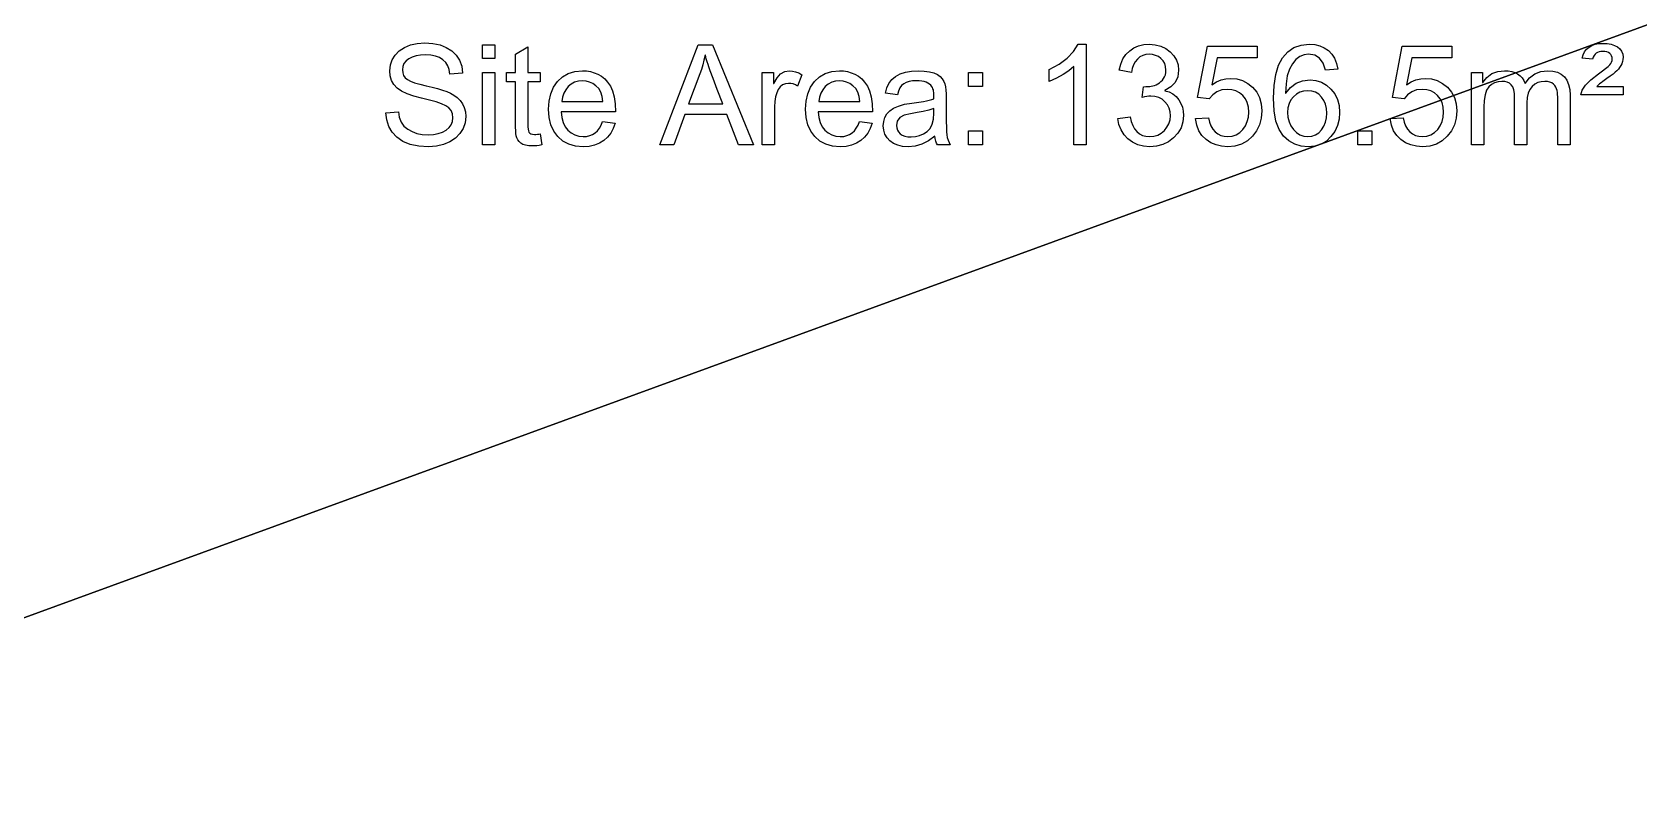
# Model space of a CAD drawing. Header units: metres. Extents: x -522 to 329, y -382 to 480.
# Drawn here: x -31.73 to 0.31, y -34.78 to -19.75 of the extents above; entities that cross this region are included whole.
import ezdxf

# ---------------------------------------------------------------- set-up
doc = ezdxf.new("R2010")
doc.units = ezdxf.units.M
doc.layers.add('METRICS', color=7, linetype='Continuous')
doc.layers.add('NEIGHBOR_PLOTS', color=8, linetype='Continuous')

msp = doc.modelspace()

# ---------------------------------------------------------------- linework, layer by layer
at = {"layer": 'METRICS'}
for points in [[(-23.398, -20.587), (-23.413, -20.497), (-23.441, -20.419), (-23.482, -20.353), (-23.536, -20.299), (-23.603, -20.257), (-23.684, -20.227), (-23.777, -20.209), (-23.884, -20.203), (-23.982, -20.208), (-24.07, -20.222), (-24.148, -20.246), (-24.217, -20.28), (-24.273, -20.322), (-24.313, -20.373), (-24.337, -20.433), (-24.345, -20.502), (-24.339, -20.563), (-24.32, -20.615), (-24.29, -20.659), (-24.246, -20.695), (-24.185, -20.727), (-24.102, -20.758), (-23.996, -20.79), (-23.868, -20.821), (-23.749, -20.849), (-23.642, -20.877), (-23.547, -20.905), (-23.462, -20.933), (-23.387, -20.966), (-23.317, -21.006), (-23.252, -21.055), (-23.194, -21.111), (-23.145, -21.177), (-23.11, -21.253), (-23.089, -21.339), (-23.082, -21.435), (-23.095, -21.559), (-23.133, -21.671), (-23.197, -21.773), (-23.287, -21.864), (-23.398, -21.938), (-23.524, -21.991), (-23.665, -22.023), (-23.823, -22.034), (-24.02, -22.022), (-24.191, -21.987), (-24.336, -21.928), (-24.454, -21.846), (-24.546, -21.745), (-24.614, -21.63), (-24.657, -21.501), (-24.675, -21.357), (-24.424, -21.336), (-24.406, -21.448), (-24.369, -21.543), (-24.313, -21.622), (-24.239, -21.686), (-24.15, -21.734), (-24.054, -21.768), (-23.948, -21.788), (-23.834, -21.795), (-23.728, -21.79), (-23.633, -21.773), (-23.548, -21.744), (-23.474, -21.704), (-23.414, -21.654), (-23.371, -21.596), (-23.346, -21.53), (-23.337, -21.456), (-23.346, -21.379), (-23.373, -21.314), (-23.418, -21.26), (-23.48, -21.217), (-23.564, -21.18), (-23.672, -21.142), (-23.804, -21.106), (-23.961, -21.069), (-24.118, -21.029), (-24.252, -20.981), (-24.361, -20.926), (-24.447, -20.864), (-24.513, -20.792), (-24.559, -20.711), (-24.587, -20.621), (-24.596, -20.52), (-24.584, -20.405), (-24.549, -20.3), (-24.49, -20.206), (-24.408, -20.123), (-24.305, -20.054), (-24.186, -20.005), (-24.049, -19.976), (-23.895, -19.966), (-23.737, -19.976), (-23.595, -20.005), (-23.469, -20.054), (-23.359, -20.122), (-23.27, -20.208), (-23.204, -20.311), (-23.163, -20.43), (-23.145, -20.566), (-23.398, -20.587)], [(-22.505, -20.278), (-22.75, -20.278), (-22.75, -20), (-22.505, -20), (-22.505, -20.278)], [(-21.565, -21.997), (-21.617, -22.007), (-21.665, -22.014), (-21.709, -22.018), (-21.749, -22.019), (-21.824, -22.016), (-21.888, -22.005), (-21.941, -21.987), (-21.984, -21.962), (-22.017, -21.932), (-22.043, -21.898), (-22.062, -21.86), (-22.074, -21.819), (-22.081, -21.771), (-22.086, -21.714), (-22.089, -21.649), (-22.09, -21.576), (-22.09, -20.742), (-22.269, -20.742), (-22.269, -20.553), (-22.09, -20.553), (-22.09, -20.192), (-21.844, -20.044), (-21.844, -20.553), (-21.599, -20.553), (-21.599, -20.742), (-21.844, -20.742), (-21.844, -21.589), (-21.843, -21.64), (-21.839, -21.683), (-21.832, -21.717), (-21.822, -21.744), (-21.806, -21.764), (-21.782, -21.778), (-21.749, -21.787), (-21.708, -21.79), (-21.681, -21.789), (-21.654, -21.787), (-21.627, -21.784), (-21.599, -21.779), (-21.565, -21.997)], [(-17.344, -22), (-17.643, -22), (-17.877, -21.392), (-18.712, -21.392), (-18.933, -22), (-19.213, -22), (-18.445, -20), (-18.16, -20), (-17.344, -22)], [(-10.708, -22), (-10.954, -22), (-10.954, -20.435), (-11.053, -20.519), (-11.169, -20.597), (-11.3, -20.667), (-11.446, -20.731), (-11.446, -20.494), (-11.251, -20.386), (-11.089, -20.266), (-10.962, -20.134), (-10.868, -19.99), (-10.708, -19.99), (-10.708, -22)], [(-9.143, -20.918), (-9.056, -20.943), (-8.98, -20.981), (-8.916, -21.032), (-8.863, -21.098), (-8.821, -21.171), (-8.792, -21.248), (-8.774, -21.328), (-8.768, -21.411), (-8.78, -21.541), (-8.818, -21.659), (-8.88, -21.765), (-8.967, -21.859), (-9.071, -21.935), (-9.185, -21.99), (-9.308, -22.023), (-9.442, -22.034), (-9.569, -22.024), (-9.683, -21.996), (-9.787, -21.947), (-9.879, -21.88), (-9.956, -21.797), (-10.015, -21.701), (-10.056, -21.593), (-10.079, -21.472), (-9.834, -21.438), (-9.811, -21.531), (-9.782, -21.611), (-9.744, -21.679), (-9.699, -21.734), (-9.647, -21.777), (-9.586, -21.808), (-9.518, -21.826), (-9.442, -21.832), (-9.359, -21.825), (-9.283, -21.802), (-9.214, -21.764), (-9.151, -21.711), (-9.099, -21.648), (-9.061, -21.577), (-9.039, -21.5), (-9.031, -21.416), (-9.038, -21.336), (-9.058, -21.263), (-9.092, -21.197), (-9.14, -21.138), (-9.198, -21.089), (-9.265, -21.055), (-9.34, -21.034), (-9.423, -21.027), (-9.46, -21.029), (-9.502, -21.034), (-9.547, -21.042), (-9.596, -21.053), (-9.568, -20.838), (-9.521, -20.837), (-9.48, -20.835), (-9.443, -20.832), (-9.412, -20.828), (-9.383, -20.822), (-9.351, -20.812), (-9.318, -20.798), (-9.284, -20.782), (-9.25, -20.761), (-9.219, -20.737), (-9.191, -20.708), (-9.166, -20.676), (-9.146, -20.639), (-9.132, -20.599), (-9.123, -20.554), (-9.12, -20.505), (-9.126, -20.435), (-9.145, -20.373), (-9.176, -20.319), (-9.219, -20.274), (-9.27, -20.238), (-9.326, -20.213), (-9.385, -20.197), (-9.447, -20.192), (-9.518, -20.198), (-9.582, -20.216), (-9.639, -20.245), (-9.69, -20.286), (-9.732, -20.339), (-9.766, -20.401), (-9.791, -20.473), (-9.808, -20.555), (-10.053, -20.51), (-10.022, -20.388), (-9.977, -20.282), (-9.917, -20.193), (-9.842, -20.12), (-9.757, -20.063), (-9.664, -20.023), (-9.562, -19.999), (-9.453, -19.99), (-9.333, -20), (-9.224, -20.028), (-9.125, -20.075), (-9.036, -20.141), (-8.963, -20.221), (-8.911, -20.309), (-8.879, -20.405), (-8.869, -20.51), (-8.886, -20.64), (-8.938, -20.751), (-9.023, -20.841), (-9.143, -20.913), (-9.143, -20.918)], [(-8.206, -20.798), (-8.114, -20.743), (-8.02, -20.704), (-7.924, -20.68), (-7.827, -20.673), (-7.706, -20.684), (-7.593, -20.717), (-7.488, -20.772), (-7.392, -20.849), (-7.31, -20.945), (-7.252, -21.055), (-7.218, -21.181), (-7.206, -21.321), (-7.218, -21.464), (-7.253, -21.596), (-7.312, -21.716), (-7.394, -21.826), (-7.496, -21.917), (-7.612, -21.982), (-7.743, -22.021), (-7.888, -22.034), (-8.009, -22.025), (-8.121, -21.999), (-8.225, -21.955), (-8.321, -21.893), (-8.402, -21.814), (-8.465, -21.718), (-8.507, -21.605), (-8.531, -21.475), (-8.274, -21.456), (-8.254, -21.544), (-8.225, -21.621), (-8.187, -21.686), (-8.141, -21.739), (-8.086, -21.78), (-8.026, -21.809), (-7.96, -21.826), (-7.888, -21.832), (-7.799, -21.823), (-7.719, -21.797), (-7.648, -21.753), (-7.585, -21.691), (-7.535, -21.616), (-7.498, -21.534), (-7.477, -21.443), (-7.469, -21.344), (-7.477, -21.244), (-7.499, -21.156), (-7.536, -21.079), (-7.588, -21.012), (-7.652, -20.959), (-7.724, -20.921), (-7.804, -20.898), (-7.894, -20.891), (-8.005, -20.903), (-8.102, -20.939), (-8.186, -20.999), (-8.256, -21.083), (-8.488, -21.056), (-8.293, -20.027), (-7.302, -20.027), (-7.302, -20.265), (-8.098, -20.265), (-8.206, -20.798)], [(-6.729, -20.969), (-6.635, -20.853), (-6.524, -20.77), (-6.394, -20.72), (-6.247, -20.704), (-6.129, -20.715), (-6.02, -20.749), (-5.92, -20.806), (-5.829, -20.885), (-5.754, -20.982), (-5.701, -21.092), (-5.668, -21.214), (-5.658, -21.349), (-5.668, -21.486), (-5.7, -21.613), (-5.754, -21.729), (-5.829, -21.834), (-5.921, -21.922), (-6.028, -21.984), (-6.149, -22.022), (-6.284, -22.034), (-6.422, -22.021), (-6.55, -21.981), (-6.668, -21.914), (-6.774, -21.821), (-6.863, -21.694), (-6.926, -21.526), (-6.964, -21.316), (-6.977, -21.064), (-6.965, -20.813), (-6.931, -20.596), (-6.874, -20.411), (-6.793, -20.26), (-6.691, -20.142), (-6.569, -20.058), (-6.426, -20.007), (-6.262, -19.99), (-6.154, -19.998), (-6.054, -20.022), (-5.963, -20.061), (-5.881, -20.116), (-5.811, -20.186), (-5.756, -20.272), (-5.716, -20.373), (-5.692, -20.488), (-5.937, -20.51), (-5.983, -20.371), (-6.055, -20.272), (-6.153, -20.212), (-6.276, -20.192), (-6.366, -20.204), (-6.451, -20.239), (-6.528, -20.297), (-6.599, -20.379), (-6.658, -20.486), (-6.7, -20.62), (-6.726, -20.781), (-6.734, -20.969), (-6.729, -20.969)], [(-4.322, -20.798), (-4.23, -20.743), (-4.136, -20.704), (-4.04, -20.68), (-3.943, -20.673), (-3.822, -20.684), (-3.709, -20.717), (-3.604, -20.772), (-3.508, -20.849), (-3.426, -20.945), (-3.368, -21.055), (-3.334, -21.181), (-3.322, -21.321), (-3.334, -21.464), (-3.369, -21.596), (-3.428, -21.716), (-3.51, -21.826), (-3.612, -21.917), (-3.728, -21.982), (-3.859, -22.021), (-4.004, -22.034), (-4.125, -22.025), (-4.237, -21.999), (-4.341, -21.955), (-4.437, -21.893), (-4.518, -21.814), (-4.58, -21.718), (-4.623, -21.605), (-4.647, -21.475), (-4.39, -21.456), (-4.37, -21.544), (-4.341, -21.621), (-4.303, -21.686), (-4.256, -21.739), (-4.202, -21.78), (-4.142, -21.809), (-4.076, -21.826), (-4.004, -21.832), (-3.915, -21.823), (-3.835, -21.797), (-3.764, -21.753), (-3.701, -21.691), (-3.65, -21.616), (-3.614, -21.534), (-3.593, -21.443), (-3.585, -21.344), (-3.593, -21.244), (-3.615, -21.156), (-3.652, -21.079), (-3.704, -21.012), (-3.768, -20.959), (-3.84, -20.921), (-3.92, -20.898), (-4.01, -20.891), (-4.121, -20.903), (-4.218, -20.939), (-4.302, -20.999), (-4.372, -21.083), (-4.604, -21.056), (-4.409, -20.027), (-3.417, -20.027), (-3.417, -20.265), (-4.214, -20.265), (-4.322, -20.798)], [(0, -21), (-0.849, -21), (-0.821, -20.908), (-0.753, -20.807), (-0.645, -20.698), (-0.497, -20.581), (-0.418, -20.522), (-0.354, -20.472), (-0.305, -20.432), (-0.272, -20.402), (-0.25, -20.375), (-0.234, -20.347), (-0.224, -20.318), (-0.221, -20.286), (-0.224, -20.253), (-0.233, -20.223), (-0.249, -20.198), (-0.27, -20.176), (-0.297, -20.159), (-0.329, -20.146), (-0.366, -20.139), (-0.408, -20.136), (-0.447, -20.138), (-0.482, -20.144), (-0.513, -20.154), (-0.54, -20.168), (-0.562, -20.187), (-0.582, -20.214), (-0.6, -20.249), (-0.614, -20.291), (-0.821, -20.27), (-0.8, -20.201), (-0.771, -20.141), (-0.732, -20.09), (-0.684, -20.048), (-0.628, -20.016), (-0.562, -19.993), (-0.488, -19.979), (-0.405, -19.974), (-0.32, -19.978), (-0.243, -19.992), (-0.175, -20.014), (-0.115, -20.044), (-0.067, -20.084), (-0.033, -20.131), (-0.012, -20.187), (-0.005, -20.251), (-0.008, -20.296), (-0.016, -20.338), (-0.03, -20.379), (-0.049, -20.417), (-0.073, -20.453), (-0.099, -20.488), (-0.13, -20.52), (-0.163, -20.551), (-0.205, -20.585), (-0.259, -20.627), (-0.327, -20.677), (-0.408, -20.734), (-0.442, -20.759), (-0.473, -20.784), (-0.502, -20.809), (-0.528, -20.835), (0, -20.835), (0, -21)], [(-17.958, -21.181), (-18.067, -20.892), (-18.15, -20.672), (-18.206, -20.523), (-18.235, -20.444), (-18.251, -20.396), (-18.268, -20.341), (-18.286, -20.279), (-18.304, -20.209), (-18.311, -20.209), (-18.332, -20.308), (-18.356, -20.403), (-18.383, -20.495), (-18.413, -20.583), (-18.637, -21.181), (-17.958, -21.181)], [(-22.505, -22), (-22.75, -22), (-22.75, -20.553), (-22.505, -20.553), (-22.505, -22)], [(-20.095, -21.338), (-21.18, -21.338), (-21.166, -21.451), (-21.138, -21.55), (-21.097, -21.635), (-21.043, -21.705), (-20.978, -21.761), (-20.906, -21.8), (-20.826, -21.824), (-20.738, -21.832), (-20.671, -21.828), (-20.609, -21.814), (-20.553, -21.79), (-20.502, -21.758), (-20.457, -21.716), (-20.418, -21.665), (-20.384, -21.604), (-20.356, -21.533), (-20.104, -21.565), (-20.141, -21.671), (-20.191, -21.765), (-20.253, -21.845), (-20.329, -21.913), (-20.416, -21.966), (-20.513, -22.004), (-20.62, -22.027), (-20.738, -22.034), (-20.892, -22.022), (-21.028, -21.984), (-21.147, -21.922), (-21.248, -21.834), (-21.328, -21.725), (-21.385, -21.598), (-21.42, -21.452), (-21.431, -21.288), (-21.42, -21.125), (-21.387, -20.978), (-21.331, -20.847), (-21.253, -20.733), (-21.155, -20.639), (-21.039, -20.573), (-20.904, -20.533), (-20.752, -20.52), (-20.673, -20.524), (-20.596, -20.537), (-20.521, -20.559), (-20.447, -20.589), (-20.376, -20.63), (-20.311, -20.683), (-20.252, -20.749), (-20.198, -20.826), (-20.153, -20.921), (-20.121, -21.038), (-20.102, -21.177), (-20.095, -21.338)], [(-20.348, -21.136), (-20.362, -21.034), (-20.39, -20.946), (-20.431, -20.874), (-20.485, -20.818), (-20.547, -20.775), (-20.613, -20.745), (-20.681, -20.726), (-20.752, -20.72), (-20.834, -20.728), (-20.91, -20.749), (-20.977, -20.786), (-21.037, -20.836), (-21.087, -20.899), (-21.125, -20.969), (-21.152, -21.049), (-21.166, -21.136), (-20.348, -21.136)], [(-16.379, -20.598), (-16.464, -20.824), (-16.509, -20.801), (-16.554, -20.784), (-16.599, -20.774), (-16.643, -20.771), (-16.707, -20.779), (-16.764, -20.802), (-16.812, -20.84), (-16.851, -20.894), (-16.882, -20.962), (-16.905, -21.042), (-16.918, -21.135), (-16.922, -21.24), (-16.922, -22), (-17.168, -22), (-17.168, -20.553), (-16.944, -20.553), (-16.944, -20.771), (-16.939, -20.771), (-16.875, -20.661), (-16.803, -20.583), (-16.722, -20.535), (-16.632, -20.52), (-16.569, -20.525), (-16.506, -20.539), (-16.443, -20.564), (-16.379, -20.598)], [(-14.971, -21.338), (-16.056, -21.338), (-16.042, -21.451), (-16.014, -21.55), (-15.973, -21.635), (-15.919, -21.705), (-15.854, -21.761), (-15.782, -21.8), (-15.702, -21.824), (-15.614, -21.832), (-15.546, -21.828), (-15.485, -21.814), (-15.428, -21.79), (-15.378, -21.758), (-15.333, -21.716), (-15.294, -21.665), (-15.26, -21.604), (-15.232, -21.533), (-14.98, -21.565), (-15.017, -21.671), (-15.067, -21.765), (-15.129, -21.845), (-15.205, -21.913), (-15.292, -21.966), (-15.389, -22.004), (-15.496, -22.027), (-15.614, -22.034), (-15.768, -22.022), (-15.904, -21.984), (-16.023, -21.922), (-16.123, -21.834), (-16.204, -21.725), (-16.261, -21.598), (-16.295, -21.452), (-16.307, -21.288), (-16.296, -21.125), (-16.262, -20.978), (-16.207, -20.847), (-16.129, -20.733), (-16.031, -20.639), (-15.915, -20.573), (-15.78, -20.533), (-15.628, -20.52), (-15.549, -20.524), (-15.472, -20.537), (-15.397, -20.559), (-15.323, -20.589), (-15.252, -20.63), (-15.187, -20.683), (-15.128, -20.749), (-15.074, -20.826), (-15.029, -20.921), (-14.997, -21.038), (-14.978, -21.177), (-14.971, -21.338)], [(-15.224, -21.136), (-15.238, -21.034), (-15.266, -20.946), (-15.306, -20.874), (-15.361, -20.818), (-15.423, -20.775), (-15.489, -20.745), (-15.557, -20.726), (-15.628, -20.72), (-15.71, -20.728), (-15.785, -20.749), (-15.853, -20.786), (-15.913, -20.836), (-15.963, -20.899), (-16.001, -20.969), (-16.028, -21.049), (-16.042, -21.136), (-15.224, -21.136)], [(-13.42, -22), (-13.678, -22), (-13.694, -21.963), (-13.708, -21.921), (-13.72, -21.874), (-13.729, -21.821), (-13.854, -21.914), (-13.985, -21.981), (-14.121, -22.021), (-14.262, -22.034), (-14.37, -22.027), (-14.467, -22.005), (-14.551, -21.97), (-14.623, -21.92), (-14.681, -21.858), (-14.723, -21.786), (-14.748, -21.706), (-14.756, -21.617), (-14.748, -21.531), (-14.724, -21.452), (-14.684, -21.382), (-14.628, -21.32), (-14.553, -21.266), (-14.454, -21.223), (-14.331, -21.189), (-14.186, -21.165), (-13.956, -21.131), (-13.895, -21.12), (-13.839, -21.108), (-13.789, -21.095), (-13.745, -21.08), (-13.745, -21.029), (-13.747, -20.986), (-13.749, -20.951), (-13.752, -20.924), (-13.757, -20.901), (-13.765, -20.878), (-13.777, -20.854), (-13.792, -20.829), (-13.811, -20.806), (-13.835, -20.785), (-13.865, -20.767), (-13.899, -20.75), (-13.939, -20.737), (-13.985, -20.728), (-14.038, -20.722), (-14.097, -20.72), (-14.172, -20.724), (-14.239, -20.735), (-14.297, -20.753), (-14.347, -20.779), (-14.39, -20.815), (-14.425, -20.863), (-14.453, -20.924), (-14.473, -20.997), (-14.714, -20.966), (-14.686, -20.862), (-14.643, -20.771), (-14.584, -20.694), (-14.51, -20.632), (-14.421, -20.583), (-14.316, -20.548), (-14.196, -20.527), (-14.06, -20.52), (-13.938, -20.525), (-13.834, -20.539), (-13.747, -20.563), (-13.677, -20.597), (-13.622, -20.637), (-13.579, -20.682), (-13.547, -20.731), (-13.527, -20.783), (-13.515, -20.842), (-13.506, -20.908), (-13.501, -20.982), (-13.499, -21.064), (-13.499, -21.394), (-13.499, -21.533), (-13.496, -21.646), (-13.493, -21.735), (-13.488, -21.799), (-13.479, -21.85), (-13.465, -21.901), (-13.445, -21.951), (-13.42, -22)], [(-12.778, -20.832), (-13.057, -20.832), (-13.057, -20.553), (-12.778, -20.553), (-12.778, -20.832)], [(-1.061, -22), (-1.307, -22), (-1.307, -21.086), (-1.308, -21.037), (-1.31, -20.992), (-1.315, -20.951), (-1.321, -20.913), (-1.33, -20.879), (-1.345, -20.846), (-1.365, -20.815), (-1.391, -20.786), (-1.423, -20.762), (-1.463, -20.745), (-1.511, -20.735), (-1.568, -20.731), (-1.637, -20.738), (-1.702, -20.756), (-1.762, -20.788), (-1.817, -20.832), (-1.863, -20.891), (-1.896, -20.965), (-1.916, -21.054), (-1.922, -21.16), (-1.922, -22), (-2.168, -22), (-2.168, -21.059), (-2.172, -20.972), (-2.184, -20.9), (-2.205, -20.843), (-2.234, -20.801), (-2.271, -20.77), (-2.314, -20.749), (-2.364, -20.736), (-2.422, -20.731), (-2.497, -20.738), (-2.566, -20.759), (-2.627, -20.793), (-2.681, -20.84), (-2.726, -20.907), (-2.758, -20.997), (-2.777, -21.111), (-2.783, -21.248), (-2.783, -22), (-3.029, -22), (-3.029, -20.553), (-2.808, -20.553), (-2.808, -20.754), (-2.802, -20.754), (-2.72, -20.652), (-2.62, -20.578), (-2.504, -20.534), (-2.37, -20.52), (-2.293, -20.524), (-2.224, -20.536), (-2.162, -20.555), (-2.107, -20.583), (-2.059, -20.619), (-2.018, -20.663), (-1.984, -20.714), (-1.958, -20.774), (-1.869, -20.663), (-1.766, -20.583), (-1.646, -20.536), (-1.512, -20.52), (-1.406, -20.527), (-1.315, -20.55), (-1.237, -20.588), (-1.174, -20.641), (-1.125, -20.709), (-1.09, -20.793), (-1.068, -20.892), (-1.061, -21.005), (-1.061, -22)], [(-6.289, -21.832), (-6.209, -21.824), (-6.136, -21.798), (-6.072, -21.755), (-6.015, -21.696), (-5.969, -21.624), (-5.936, -21.545), (-5.917, -21.459), (-5.91, -21.366), (-5.917, -21.273), (-5.936, -21.189), (-5.969, -21.113), (-6.015, -21.045), (-6.072, -20.99), (-6.138, -20.95), (-6.213, -20.926), (-6.297, -20.918), (-6.376, -20.926), (-6.448, -20.948), (-6.516, -20.985), (-6.577, -21.038), (-6.628, -21.102), (-6.665, -21.176), (-6.687, -21.259), (-6.694, -21.352), (-6.687, -21.448), (-6.666, -21.536), (-6.63, -21.618), (-6.579, -21.692), (-6.518, -21.753), (-6.449, -21.797), (-6.373, -21.823), (-6.289, -21.832)], [(-13.745, -21.363), (-13.745, -21.274), (-13.846, -21.305), (-13.959, -21.332), (-14.082, -21.355), (-14.216, -21.376), (-14.337, -21.405), (-14.424, -21.453), (-14.476, -21.522), (-14.494, -21.611), (-14.489, -21.659), (-14.475, -21.702), (-14.452, -21.741), (-14.419, -21.776), (-14.377, -21.804), (-14.327, -21.824), (-14.269, -21.836), (-14.203, -21.84), (-14.115, -21.834), (-14.033, -21.813), (-13.955, -21.779), (-13.883, -21.732), (-13.823, -21.668), (-13.78, -21.585), (-13.754, -21.484), (-13.745, -21.363)], [(-12.778, -22), (-13.057, -22), (-13.057, -21.72), (-12.778, -21.72), (-12.778, -22)], [(-5.012, -22), (-5.292, -22), (-5.292, -21.72), (-5.012, -21.72), (-5.012, -22)]]:
    msp.add_lwpolyline(points, dxfattribs=at)
at = {"layer": 'NEIGHBOR_PLOTS'}
for points in [[(113.66, -95.82), (118.84, -75.65), (122.16, -62.71), (98.93, -49.1), (60.68, -41.98), (52.7, -28.54), (2.73, -32.14), (2.01, -27.86), (1.27, -23.47), (0.62, -19.55), (-32.72, -31.73), (-52.05, -33.56), (-71.78, -28.75), (-96.48, -22.51), (-86.34, 11.46), (-64.84, 140.86), (-52.22, 136.02), (-38.61, 138.57), (-14.68, 156.44)], [(6.5, -18.67), (4.04, 0.95), (0, 33.3), (-48.59, 14.54), (-71.78, -28.75), (-52.05, -33.56), (-32.72, -31.73), (0.62, -19.55), (6.5, -18.67)]]:
    msp.add_lwpolyline(points, dxfattribs=at)

doc.saveas('drawing.dxf')
